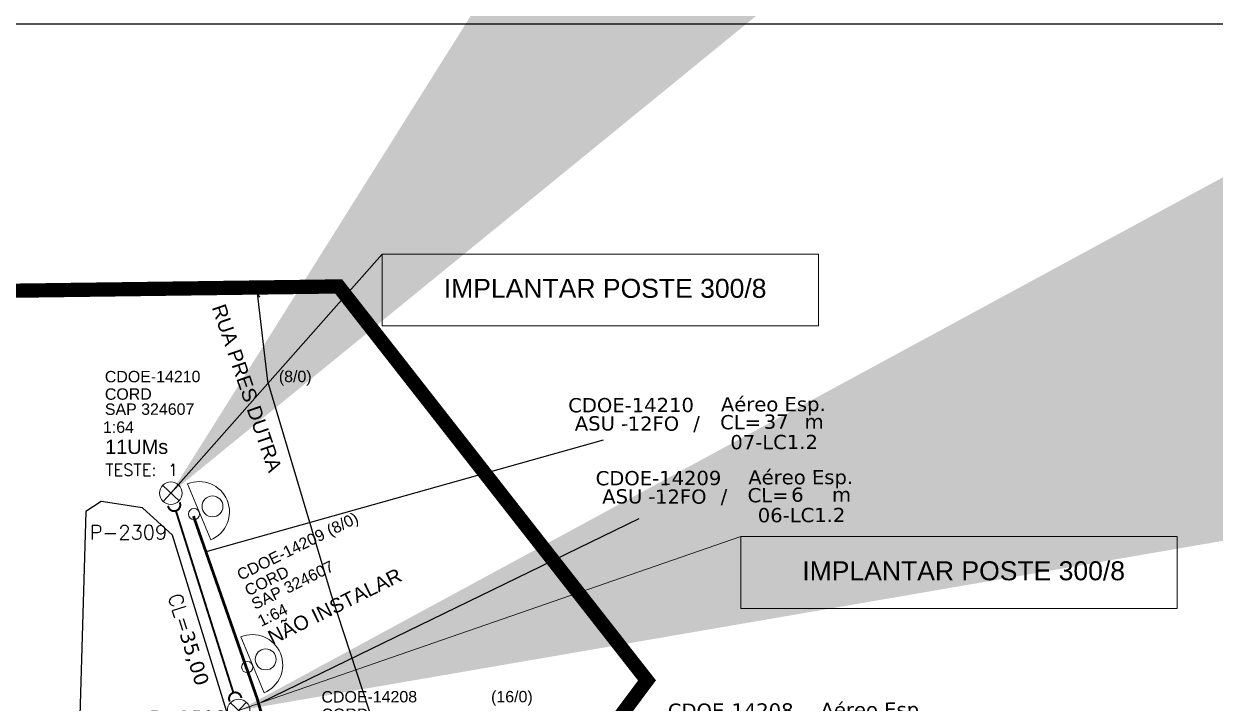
# Model space of a CAD drawing. Extents: x 31872 to 38560, y -10719 to -1519.
# Drawn here: x 32823 to 33659, y -1996 to -1519 of the extents above; entities that cross this region are included whole.
import ezdxf
from ezdxf.enums import TextEntityAlignment as Align

# ---------------------------------------------------------------- set-up
doc = ezdxf.new("R2010")
doc.units = ezdxf.units.DM
doc.header["$MEASUREMENT"] = 0
for name, color, linetype, lineweight in [('10.4-Postes', 1, 'Continuous', 0), ("20.0-LEGENDA DOS CDO'S", 1, 'Continuous', 0), ('20.2-CDO_POSTE', 1, 'Continuous', 5), ('20.6-CORDOALHA_SUPORTE', 7, 'Continuous', 25)]:
    doc.layers.add(name, color=color, linetype=linetype, lineweight=lineweight)
for name, color, linetype in [('CAP a instalar', 1, 'Continuous'), ('celulas gpon', 7, 'Continuous'), ('label_cabos', 7, 'Continuous'), ('QUADRA', 7, 'Continuous'), ('Segmento de Logradouro Texto', 238, 'Continuous')]:
    doc.layers.add(name, color=color, linetype=linetype)
doc.styles.add('ARIAL', font='arial.ttf')
doc.styles.add('DIGICADE', font='arial.ttf')
doc.styles.add('ROMANS', font='romans.shx')
doc.styles.add('siredit', font='verdana.ttf')
doc.linetypes.add('FENCELINE1', pattern='A,0.25,-0.1,[133,ltypeshp.shx,S=0.1,R=0,X=-0.1,Y=0],-0.1,1', length=1.45)
doc.dimstyles.new('CC', dxfattribs={"dimtxt": 1, "dimasz": 2, "dimexe": 0.18, "dimexo": 0.0625, "dimgap": 0.09, "dimtad": 0, "dimdec": 0, "dimrnd": 1, "dimzin": 0, "dimdsep": 46, "dimtxsty": 'siredit', "dimblk": 'NONE', "dimcen": 0, "dimse1": 1, "dimse2": 1, "dimsd1": 1, "dimsd2": 1, "dimclrt": 7, "dimadec": 0, "dimazin": 0, "dimtfac": 1, "dimtdec": 0, "dimtofl": 0, "dimtmove": 0, "dimatfit": 3, "dimfxl": 0, "dimtolj": 1, "dimtzin": 0, "dimarcsym": 0})
doc.dimstyles.new('CL', dxfattribs={"dimtxt": 1, "dimasz": 2, "dimexe": 0.18, "dimexo": 0.0625, "dimgap": 0.09, "dimtad": 0, "dimdec": 0, "dimrnd": 1, "dimzin": 0, "dimdsep": 46, "dimtxsty": 'siredit', "dimblk": 'NONE', "dimcen": 0, "dimse1": 1, "dimse2": 1, "dimsd1": 1, "dimsd2": 1, "dimclrt": 7, "dimadec": 0, "dimazin": 0, "dimtfac": 1, "dimtdec": 0, "dimtofl": 0, "dimtmove": 0, "dimatfit": 3, "dimfxl": 0, "dimtolj": 1, "dimtzin": 0, "dimarcsym": 0})

# ---------------------------------------------------------------- blocks, each defined once
blk = doc.blocks.new('*U33')
at = {"color": 0}
blk.add_line((2.145, -0.582), (-2.104, -0.684), dxfattribs=at)
for centre, radius in [((-0.004, 0.376), 0.733), ((0.03, -1.026), 0.393)]:
    blk.add_circle(centre, radius, dxfattribs=at)
blk.add_arc((0.02, -0.633), 2.125, 1.37817, 181.37817, dxfattribs=at)
blk = doc.blocks.new('CDOE_CT_POSTE')
at = {"layer": "20.0-LEGENDA DOS CDO'S", "color": 0, "style": 'ARIAL'}
for tag, p in [('CDO_N', (0.12, 5.248)), ('CORDOALHA', (0.122, 4.023)), ('SAP', (0.124, 2.961)), ('1:XX', (0.139, 1.231)), ('UMS', (0.141, 0.217))]:
    blk.add_attdef(tag, p, '', height=0.68, rotation=0.11799, dxfattribs=at)
blk.add_attdef('FIBRAS_UTILIZADAS', text='', height=0.68, rotation=0.11799, dxfattribs=at).set_placement((7.829, 5.263), align=Align.CENTER)
blk = doc.blocks.new('_None')
blk = doc.blocks.new('Teste  FTTH')
at = {"color": 0, "lineweight": 0, "style": 'ROMANS'}
for tag, p in [('TESTE', (-2.302, -0.29)), ('QTDE', (0.212, -0.29))]:
    blk.add_attdef(tag, p, '', height=0.48, dxfattribs=at)
for tag, p, flags in [('FID', (-2.227, -1.253), 1), ('FATOR', (-2.227, -2.028), 3), ('ID_ATIVIDADE', (-2.227, -2.716), 3)]:
    blk.add_attdef(tag, p, '', height=0.48, dxfattribs=dict(at, flags=flags))
blk = doc.blocks.new('*U102')
at = {"layer": '20.6-CORDOALHA_SUPORTE', "const_width": 0.139}
for points in [[(-20.841, -0.377, 1.175511), (-20.831, 0.471)], [(-6.428, 0.468, 1.231752), (-6.428, -0.378)]]:
    blk.add_lwpolyline(points, format="xyb", dxfattribs=at)
blk.add_lwpolyline([(-20.299, 0.041), (-6.949, 0.045)], dxfattribs=at)
at = {"layer": '20.6-CORDOALHA_SUPORTE', "color": 0, "lineweight": 0, "style": 'ROMANS'}
blk.add_attdef('LANCE', text='', height=1, dxfattribs=at).set_placement((-0.538, -2.215), align=Align.RIGHT)
at = {"layer": '20.6-CORDOALHA_SUPORTE', "color": 0, "style": 'siredit'}
blk.add_attdef('QTDE', (-0.538, -2.215), '', height=1, rotation=359.69001, dxfattribs=at)
at = {"layer": '20.6-CORDOALHA_SUPORTE', "color": 0, "lineweight": 0, "style": 'ROMANS'}
for tag, p, flags in [('FATOR', (-5.196, -4.442), 3), ('ID_ATIVIDADE', (-5.201, -6.669), 3), ('FID', (-5.201, -8.896), 1)]:
    blk.add_attdef(tag, p, '', height=1, dxfattribs=dict(at, flags=flags))
blk = doc.blocks.new('Inst CB ESP CFOA-SM-ASU-120-S-12')
at = {"layer": 'label_cabos', "color": 0, "style": 'siredit'}
for tag, flags, p in [('ID_ATIVIDADE', 3, (1.314, 2.672)), ('FATOR', 1, (11.56, 2.551))]:
    blk.add_attdef(tag, text='', height=1, rotation=359.69001, dxfattribs=dict(at, flags=flags)).set_placement(p, align=Align.MIDDLE_CENTER)
for tag, p in [('DESTINO_CABO', (3.131, 1.262)), ('TIPO_CABO', (13.108, 1.245)), ('TIPO_CABO', (1.262, -0.005)), ('CABO', (4.686, -0.052)), ('/', (7.714, -0.052)), ('LANCE', (10.809, 0.002)), ('UND', (15.964, 0.002)), ('FID', (13.148, -1.414))]:
    blk.add_attdef(tag, text='', height=1, rotation=359.69001, dxfattribs=at).set_placement(p, align=Align.MIDDLE_CENTER)
blk.add_attdef('QTDE', (12.429, -0.475), '', height=1, rotation=359.69001, dxfattribs=at)
blk = doc.blocks.new('Inst CDOE-8 CAIXA DIST OPT CDOE 48F_8D C_SPL OPTAP')
at = {"layer": "20.0-LEGENDA DOS CDO'S", "color": 0}
for tag, p, style, flags in [('ID_ATIVIDADE', (0.12, 6.472), 'ARIAL', 3), ('FATOR', (7.921, 6.472), 'ARIAL', 1), ('QTDE', (0.235, -0.97), 'DIGICADE', 3)]:
    blk.add_attdef(tag, p, '', height=0.8, rotation=0.11799, dxfattribs=dict(at, style=style, flags=flags))
at = {"layer": "20.0-LEGENDA DOS CDO'S", "color": 0, "style": 'ARIAL'}
for tag, p, height in [('FID', (0.12, 5.248), 0.8), ('CORDOALHA', (0.122, 4.023), 0.8), ('SAP', (0.124, 2.961), 0.8), ('1:XX', (-0.012, 1.7), 0.8), ('UMS', (0.141, 0.217), 1)]:
    blk.add_attdef(tag, p, '', height=height, rotation=0.11799, dxfattribs=at)
blk.add_attdef('FIBRAS_UTILIZADAS', text='', height=0.8, rotation=0.11799, dxfattribs=at).set_placement((13.479, 5.263), align=Align.CENTER)
blk = doc.blocks.new('Inst CDOE-16 CAIXA DIST OPT CDOE 48F_16D C_SPL_2_1_8')
at = {"layer": "20.0-LEGENDA DOS CDO'S", "color": 0}
for tag, p, style, flags in [('ID_ATIVIDADE', (0.12, 6.472), 'ARIAL', 3), ('FATOR', (7.921, 6.472), 'ARIAL', 1), ('QTDE', (0.097, -1.17), 'DIGICADE', 3)]:
    blk.add_attdef(tag, p, '', height=0.8, rotation=0.11799, dxfattribs=dict(at, style=style, flags=flags))
at = {"layer": "20.0-LEGENDA DOS CDO'S", "color": 0, "style": 'ARIAL'}
for tag, p, height in [('FID', (0.12, 5.248), 0.8), ('CORDOALHA', (0.122, 4.023), 0.8), ('SAP', (0.124, 2.961), 0.8), ('1:XX', (-0.012, 1.7), 0.8), ('UMS', (0.141, 0.217), 1)]:
    blk.add_attdef(tag, p, '', height=height, rotation=0.11799, dxfattribs=at)
blk.add_attdef('FIBRAS_UTILIZADAS', text='', height=0.8, rotation=0.11799, dxfattribs=at).set_placement((13.479, 5.263), align=Align.CENTER)
blk = doc.blocks.new('*U86')
at = {"color": 1}
for p, q in [((-0.00000309, 0.00000689), (0.00000269, 0.00000147)), ((0.00000251, 0.00000707), (-0.00000291, 0.00000129))]:
    blk.add_line(p, q, dxfattribs=at)
at = {"color": 3}
blk.add_lwpolyline([(0.00017592, 0.00006524), (0.00032902, 0.00006524), (0.00032902, 0.00004003), (0.00017592, 0.00004003)], close=True, dxfattribs=at)
at = {"color": 1}
blk.add_circle((-0.0000002, 0.00000418), 0.00000396, dxfattribs=at)
at = {"color": 0, "insert": (0.00019753, 0.00005655), "char_height": 0.0000066585, "width": 0.0001153545, "attachment_point": 1, "style": 'ARIAL'}
blk.add_mtext('{\\C3;IMPLANTAR POSTE 300/8}', dxfattribs=at)
at = {"layer": '10.4-Postes', "lineweight": 0, "style": 'ROMANS'}
blk.add_attdef('FID', text='', height=0.000005, dxfattribs=at).set_placement((0.00000019, -0.00000608), align=Align.CENTER)
at = {"layer": '10.4-Postes', "lineweight": 0, "style": 'ROMANS', "flags": 3}
for tag, p in [('ID_ATIVIDADE', (-0.00000676, -0.00000863)), ('QTDE', (-0.00000598, -0.00001404)), ('FATOR', (-0.00000189, -0.00001133))]:
    blk.add_attdef(tag, p, '', height=0.00000209, dxfattribs=at)
at = {"color": 3}
blk.add_leader([(-0.0000002, 0.00000418), (0.00017592, 0.00006524)], dimstyle='CL', override={"dimgap": 0.09, "dimtad": 0}, dxfattribs=at)
blk = doc.blocks.new('*U87')
at = {"color": 1}
for p, q in [((-0.00000309, 0.00000689), (0.00000269, 0.00000147)), ((0.00000251, 0.00000707), (-0.00000291, 0.00000129))]:
    blk.add_line(p, q, dxfattribs=at)
at = {"color": 3}
blk.add_lwpolyline([(0.00007391, 0.00008808), (0.00022702, 0.00008808), (0.00022702, 0.00006287), (0.00007391, 0.00006287)], close=True, dxfattribs=at)
at = {"color": 1}
blk.add_circle((-0.0000002, 0.00000418), 0.00000396, dxfattribs=at)
at = {"color": 0, "insert": (0.00009552, 0.00007939), "char_height": 0.0000066585, "width": 0.0001153545, "attachment_point": 1, "style": 'ARIAL'}
blk.add_mtext('{\\C3;IMPLANTAR POSTE 300/8}', dxfattribs=at)
at = {"layer": '10.4-Postes', "lineweight": 0, "style": 'ROMANS'}
blk.add_attdef('FID', text='', height=0.000005, dxfattribs=at).set_placement((0.00000019, -0.00000608), align=Align.CENTER)
at = {"layer": '10.4-Postes', "lineweight": 0, "style": 'ROMANS', "flags": 3}
for tag, p in [('ID_ATIVIDADE', (-0.00000676, -0.00000863)), ('QTDE', (-0.00000598, -0.00001404)), ('FATOR', (-0.00000189, -0.00001133))]:
    blk.add_attdef(tag, p, '', height=0.00000209, dxfattribs=at)
at = {"color": 3}
blk.add_leader([(-0.0000002, 0.00000418), (0.00007391, 0.00008808)], dimstyle='CL', override={"dimgap": 0.09, "dimtad": 0}, dxfattribs=at)

msp = doc.modelspace()

# ---------------------------------------------------------------- linework, layer by layer
at = {"layer": 'CAP a instalar', "linetype": 'FENCELINE1', "ltscale": 5, "const_width": 2}
msp.add_lwpolyline([(33172.77, -2211.07), (33142.17, -2240.93), (33052.81, -2223.54), (33025.34, -2126.37), (32986.71, -1992.69), (32942.14, -1865)], dxfattribs=at)
at = {"layer": 'celulas gpon', "color": 116, "linetype": 'Continuous', "lineweight": 200, "const_width": 10}
msp.add_lwpolyline([(33796.24, -2501.7), (33659.85, -2430.53), (33445.9, -2292.89), (33271.43, -2191.71), (33174.78, -2095.08), (33260.35, -1980.33), (33044.02, -1703.78), (32124.64, -1715.85), (32124.64, -1715.85)], dxfattribs=at)
at = {"layer": 'Defpoints', "color": 3}
msp.add_lwpolyline([(31871.56, -1519.43), (38560.39, -1519.43), (38560.39, -6746.29), (31871.56, -6746.29)], close=True, dxfattribs=at)
at = {"layer": 'QUADRA', "ltscale": 5e-05}
for points in [[(32988.63, -1711.28), (32986.89, -1708.47), (32993.98, -1770.34), (33038.81, -1920.14), (33087.17, -2068.2), (33143.26, -2128.41), (33148.93, -2118.74)], [(32916.87, -2442.05), (32986.87, -2312.24), (33010.6, -2255.32), (33021.69, -2210.8), (33021.87, -2185.83), (32927.37, -1878.26), (32906.39, -1859.15), (32877.36, -1854.69), (32866.55, -1861.75), (32849.29, -2450.71), (32916.87, -2442.05)]]:
    msp.add_lwpolyline(points, dxfattribs=at)

# ---------------------------------------------------------------- block references
at = {"layer": '10.4-Postes', "color": 0, "lineweight": 0}
ref = msp.add_blockref('*U87', (32926.73, -1857.23), dxfattribs=dict(at, xscale=1999999.99999932, yscale=1999999.99999932, zscale=1999999.99999932))
ref.add_attrib('FID', 'P-2309', dxfattribs={"lineweight": 0, "height": 10.008, "style": 'ROMANS'}).set_placement((32896.53, -1881.45), align=Align.CENTER)
ref = msp.add_blockref('*U86', (32974.25, -2009.82), dxfattribs=dict(at, xscale=1999999.99999932, yscale=1999999.99999932, zscale=1999999.99999932))
ref.add_attrib('FID', 'P-2308', dxfattribs={"lineweight": 0, "height": 10.008, "style": 'ROMANS'}).set_placement((32938.27, -2011.89), align=Align.CENTER)
at = {"layer": "20.0-LEGENDA DOS CDO'S", "lineweight": 0, "xscale": 10, "yscale": 10, "zscale": 10}
for name, p, values in [('Inst CDOE-8 CAIXA DIST OPT CDOE 48F_8D C_SPL OPTAP', (32878.77, -1823.58), {'FID': 'CDOE-14210', 'CORDOALHA': 'CORD', 'SAP': 'SAP 324607', '1:XX': '1:64', 'UMS': '11UMs', 'FIBRAS_UTILIZADAS': '(8/0)'}), ('Inst CDOE-16 CAIXA DIST OPT CDOE 48F_16D C_SPL_2_1_8', (33030.77, -2048.35), {'FID': 'CDOE-14208', 'CORDOALHA': 'CORD', 'SAP': 'SAP 324608', '1:XX': '1:64', 'UMS': '28UMs', 'FIBRAS_UTILIZADAS': '(16/0)'})]:
    msp.add_blockref(name, p, dxfattribs=at).add_auto_attribs(values)
at = {"layer": "20.0-LEGENDA DOS CDO'S", "lineweight": 0, "xscale": 17.50499999999999, "yscale": 17.50499999999999, "zscale": 17.50499999999999, "rotation": 3.126797674058592e-05}
msp.add_blockref('Teste  FTTH', (32920.54, -1831.64), dxfattribs=at).add_auto_attribs({'TESTE': 'TESTE:', 'QTDE': '1'})
at = {"layer": "20.0-LEGENDA DOS CDO'S", "color": 8}
ref = msp.add_blockref('CDOE_CT_POSTE', (32997.29, -1958.01), dxfattribs=dict(at, xscale=10, yscale=10, zscale=10, rotation=26.21392795565868))
ref.add_attrib('CDO_N', 'CDOE-14209', (32975.18, -1910.4), dxfattribs={"color": 0, "height": 8, "rotation": 26.33192, "style": 'ARIAL'})
ref.add_attrib('CORDOALHA', 'CORD', (32980.61, -1921.38), dxfattribs={"color": 0, "height": 8, "rotation": 26.33192, "style": 'ARIAL'})
ref.add_attrib('SAP', 'SAP 324607', (32985.32, -1930.89), dxfattribs={"color": 0, "height": 8, "rotation": 26.33192, "style": 'ARIAL'})
ref.add_attrib('1:XX', '1:64', (32989.67, -1942.81), dxfattribs={"color": 0, "height": 8, "rotation": 26.33192, "style": 'ARIAL'})
ref.add_attrib('UMS', 'NÃO INSTALAR', (32997.59, -1955.44), dxfattribs={"color": 0, "height": 10, "rotation": 26.33192, "style": 'ARIAL'})
ref.add_attrib('FIBRAS_UTILIZADAS', '   (8/0)', dxfattribs={"color": 0, "height": 8, "rotation": 26.33192, "style": 'ARIAL'}).set_placement((33044.27, -1876.21), align=Align.CENTER)
at = {"layer": '20.2-CDO_POSTE', "color": 10, "xscale": 10, "yscale": 10, "zscale": 10, "rotation": 291.1925809464589}
msp.add_blockref('*U33', (32951.98, -1859.56), dxfattribs=at)
at = {"layer": '20.2-CDO_POSTE', "color": 8, "xscale": 10, "yscale": 10, "zscale": 10, "rotation": 291.1925809464589}
msp.add_blockref('*U33', (32989.32, -1966.96), dxfattribs=at)
at = {"layer": '20.6-CORDOALHA_SUPORTE', "color": 0, "lineweight": 0}
ref = msp.add_blockref('*U102', (32990.63, -2055.38), dxfattribs=dict(at, xscale=10, yscale=10, zscale=10, rotation=287.5128913799745))
ref.add_attrib('QTDE', '35,00', (32932.31, -1947.48), dxfattribs={"color": 0, "height": 10, "rotation": 287.2029, "style": 'siredit'})
ref.add_attrib('LANCE', 'CL=', dxfattribs={"color": 0, "lineweight": 0, "height": 10, "rotation": 287.51289, "style": 'ROMANS'}).set_placement((32932.31, -1947.48), align=Align.RIGHT)
at = {"layer": 'label_cabos'}
ref = msp.add_blockref('Inst CB ESP CFOA-SM-ASU-120-S-12', (33217.96, -1799.92), dxfattribs=dict(at, xscale=10, yscale=10, zscale=10, rotation=0.4634636605450989))
ref.add_attrib('DESTINO_CABO', 'CDOE-14210', dxfattribs={"color": 0, "height": 10, "rotation": 0.15347, "style": 'siredit'}).set_placement((33249.17, -1787.05), align=Align.MIDDLE_CENTER)
ref.add_attrib('TIPO_CABO', 'Aéreo Esp.', dxfattribs={"color": 0, "height": 10, "rotation": 0.15347, "style": 'siredit'}).set_placement((33348.93, -1786.42), align=Align.MIDDLE_CENTER)
ref.add_attrib('CABO', '12FO', dxfattribs={"color": 0, "height": 10, "rotation": 0.15347, "style": 'siredit'}).set_placement((33264.82, -1800.06), align=Align.MIDDLE_CENTER)
ref.add_attrib('/', '/', dxfattribs={"color": 0, "height": 10, "rotation": 0.15347, "style": 'siredit'}).set_placement((33295.1, -1799.82), align=Align.MIDDLE_CENTER)
ref.add_attrib('TIPO_CABO', 'ASU - ', dxfattribs={"color": 0, "height": 10, "rotation": 0.15347, "style": 'siredit'}).set_placement((33230.58, -1799.87), align=Align.MIDDLE_CENTER)
ref.add_attrib('FID', '07-LC1.2', dxfattribs={"color": 0, "height": 10, "rotation": 0.15347, "style": 'siredit'}).set_placement((33349.54, -1813), align=Align.MIDDLE_CENTER)
ref.add_attrib('LANCE', 'CL=', dxfattribs={"color": 0, "height": 10, "rotation": 0.15347, "style": 'siredit'}).set_placement((33326.04, -1799.03), align=Align.MIDDLE_CENTER)
ref.add_attrib('QTDE', '37', (33342.28, -1803.66), dxfattribs={"color": 0, "height": 10, "rotation": 0.15347, "style": 'siredit'})
ref.add_attrib('UND', 'm', dxfattribs={"color": 0, "height": 10, "rotation": 0.15347, "style": 'siredit'}).set_placement((33377.59, -1798.62), align=Align.MIDDLE_CENTER)
ref = msp.add_blockref('Inst CB ESP CFOA-SM-ASU-120-S-12', (33237.18, -1851.17), dxfattribs=dict(at, xscale=10, yscale=10, zscale=10, rotation=0.4634636605450994))
ref.add_attrib('DESTINO_CABO', 'CDOE-14209', dxfattribs={"color": 0, "height": 10, "rotation": 0.15347, "style": 'siredit'}).set_placement((33268.39, -1838.29), align=Align.MIDDLE_CENTER)
ref.add_attrib('TIPO_CABO', 'Aéreo Esp.', dxfattribs={"color": 0, "height": 10, "rotation": 0.15347, "style": 'siredit'}).set_placement((33368.16, -1837.66), align=Align.MIDDLE_CENTER)
ref.add_attrib('CABO', '12FO', dxfattribs={"color": 0, "height": 10, "rotation": 0.15347, "style": 'siredit'}).set_placement((33284.04, -1851.31), align=Align.MIDDLE_CENTER)
ref.add_attrib('/', '/', dxfattribs={"color": 0, "height": 10, "rotation": 0.15347, "style": 'siredit'}).set_placement((33314.33, -1851.06), align=Align.MIDDLE_CENTER)
ref.add_attrib('TIPO_CABO', 'ASU - ', dxfattribs={"color": 0, "height": 10, "rotation": 0.15347, "style": 'siredit'}).set_placement((33249.81, -1851.11), align=Align.MIDDLE_CENTER)
ref.add_attrib('FID', '06-LC1.2', dxfattribs={"color": 0, "height": 10, "rotation": 0.15347, "style": 'siredit'}).set_placement((33368.77, -1864.25), align=Align.MIDDLE_CENTER)
ref.add_attrib('LANCE', 'CL=', dxfattribs={"color": 0, "height": 10, "rotation": 0.15347, "style": 'siredit'}).set_placement((33345.27, -1850.28), align=Align.MIDDLE_CENTER)
ref.add_attrib('QTDE', '6', (33361.51, -1854.91), dxfattribs={"color": 0, "height": 10, "rotation": 0.15347, "style": 'siredit'})
ref.add_attrib('UND', 'm', dxfattribs={"color": 0, "height": 10, "rotation": 0.15347, "style": 'siredit'}).set_placement((33396.82, -1849.86), align=Align.MIDDLE_CENTER)
ref = msp.add_blockref('Inst CB ESP CFOA-SM-ASU-120-S-12', (33287.88, -2014.36), dxfattribs=dict(at, xscale=10, yscale=10, zscale=10, rotation=0.4634636605450989))
ref.add_attrib('DESTINO_CABO', 'CDOE-14208', dxfattribs={"color": 0, "height": 10, "rotation": 0.15347, "style": 'siredit'}).set_placement((33319.09, -2001.49), align=Align.MIDDLE_CENTER)
ref.add_attrib('TIPO_CABO', 'Aéreo Esp.', dxfattribs={"color": 0, "height": 10, "rotation": 0.15347, "style": 'siredit'}).set_placement((33418.86, -2000.86), align=Align.MIDDLE_CENTER)
ref.add_attrib('CABO', '12FO', dxfattribs={"color": 0, "height": 10, "rotation": 0.15347, "style": 'siredit'}).set_placement((33334.74, -2014.5), align=Align.MIDDLE_CENTER)
ref.add_attrib('/', '/', dxfattribs={"color": 0, "height": 10, "rotation": 0.15347, "style": 'siredit'}).set_placement((33365.02, -2014.26), align=Align.MIDDLE_CENTER)
ref.add_attrib('TIPO_CABO', 'ASU - ', dxfattribs={"color": 0, "height": 10, "rotation": 0.15347, "style": 'siredit'}).set_placement((33300.5, -2014.31), align=Align.MIDDLE_CENTER)
ref.add_attrib('FID', '05-LC1.2', dxfattribs={"color": 0, "height": 10, "rotation": 0.15347, "style": 'siredit'}).set_placement((33419.47, -2027.44), align=Align.MIDDLE_CENTER)
ref.add_attrib('LANCE', 'CL=', dxfattribs={"color": 0, "height": 10, "rotation": 0.15347, "style": 'siredit'}).set_placement((33395.96, -2013.47), align=Align.MIDDLE_CENTER)
ref.add_attrib('QTDE', '57', (33412.2, -2018.11), dxfattribs={"color": 0, "height": 10, "rotation": 0.15347, "style": 'siredit'})
ref.add_attrib('UND', 'm', dxfattribs={"color": 0, "height": 10, "rotation": 0.15347, "style": 'siredit'}).set_placement((33447.51, -2013.06), align=Align.MIDDLE_CENTER)

# ---------------------------------------------------------------- texts
at = {"layer": 'Segmento de Logradouro Texto', "color": 7, "linetype": 'Continuous', "insert": (32964.34, -1715.17), "char_height": 10, "width": 126.2415, "attachment_point": 1, "rotation": 288.97258, "style": 'DIGICADE'}
msp.add_mtext('\\fArial|b0|i0|c0|p34;\\W1.0000000000;\\T1.0000000000;\\o\\lRUA PRES DUTRA', dxfattribs=at)

# ---------------------------------------------------------------- leaders
at = {"layer": 'label_cabos'}
for points in [[(32952.1, -1889.57), (33229.8, -1811.4)], [(32989.98, -1995.55), (33254.85, -1866.73)]]:
    msp.add_leader(points, dimstyle='CC', override={"dimgap": 0.09, "dimtad": 0}, dxfattribs=at)

doc.saveas('drawing.dxf')
